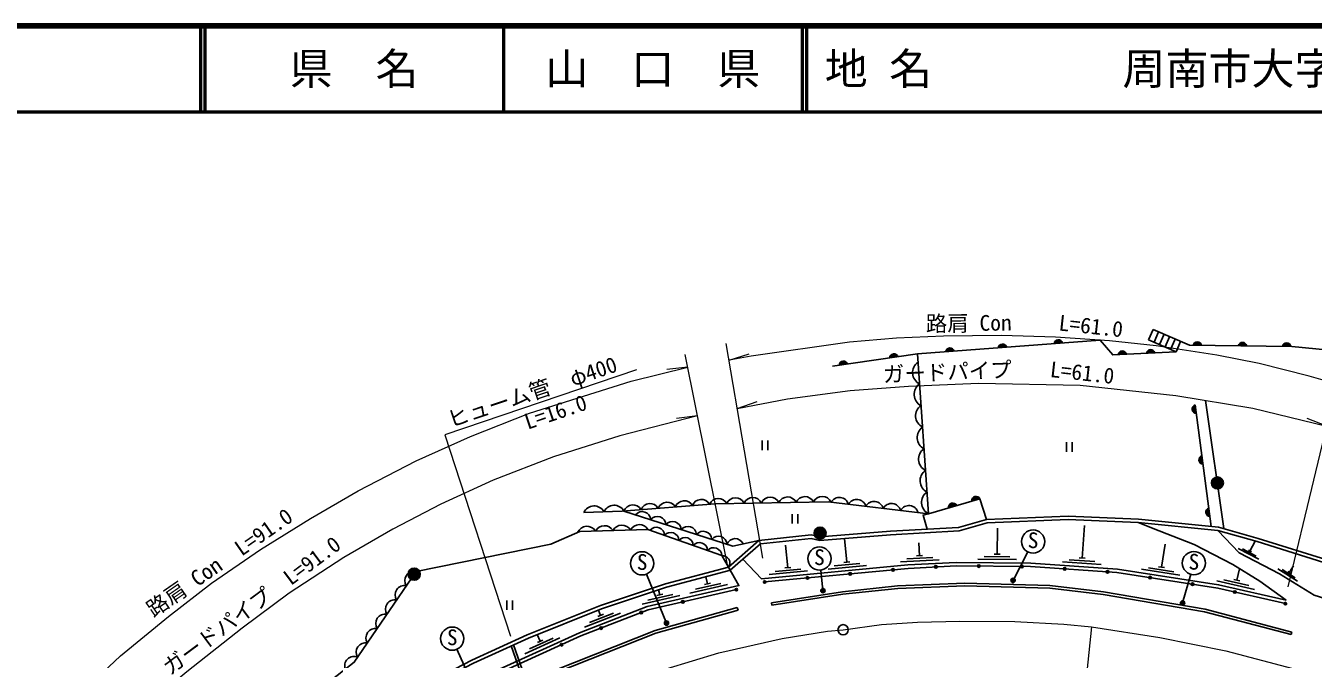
# Model space of a CAD drawing. Units: millimetres at full size, sheet at 1:1000; details may follow other scales. Extents: x 40000 to 680000, y 20000 to 380000.
# Drawn here: x 277425 to 427219, y 306312 to 380000 of the extents above; entities that cross this region are included whole.
import ezdxf
from ezdxf.enums import TextEntityAlignment as Align

# ---------------------------------------------------------------- set-up
doc = ezdxf.new("R2010")
doc.units = ezdxf.units.MM
doc.header["$LTSCALE"] = 1000
doc.linetypes.add('CHAIN', pattern=[18.5, 12, -1.5, 3.5, -1.5])
for name, color, linetype, lineweight in [('M-BGD', 7, 'Continuous', 25), ('M-BGD-EXST', 7, 'Continuous', 25), ('M-BMK', 2, 'CHAIN', 13), ('M-BMK-SRVR', 3, 'Continuous', 25), ('M-STR-HTXT', 7, 'Continuous', 13), ('M-TTL', 2, 'Continuous', 140), ('M-TTL-LINE', 7, 'Continuous', 50)]:
    doc.layers.add(name, color=color, linetype=linetype, lineweight=lineweight)
doc.layers.add('M-TTL-TXT', color=7, linetype='Continuous')
doc.styles.add('ＭＳ ゴシック', font='')
doc.styles.get('ＭＳ ゴシック').set_extended_font_data('MS Gothic')

msp = doc.modelspace()

# ---------------------------------------------------------------- hatches: boundary and pattern name
at = {"layer": 'M-BGD'}
for points in [[(397063, 343029), (398051, 343104, 0.82183)], [(413241, 342824), (414232, 342813, 0.82183)], [(418497, 342767), (419487, 342756, 0.82183)], [(423623, 342712), (424613, 342701, 0.82183)], [(377934, 341360), (378915, 341501, 0.82183)], [(384449, 342073), (385437, 342148, 0.82183)], [(390563, 342537), (391551, 342612, 0.82183)], [(404504, 341740), (405493, 341789, 0.82183)], [(407802, 341903), (408792, 341952, 0.82183)], [(372058, 340515), (373039, 340656, 0.82183)], [(413604, 334907), (413474, 335889, 0.82183)], [(414389, 328999), (414259, 329981, 0.82183)], [(416765, 326820, 0.41421), (416065, 327520, 0.41421), (415365, 326820, 1)], [(387488, 324709), (388440, 324986, 0.82183)], [(384783, 323921), (385734, 324198, 0.82183)], [(415198, 322908), (415068, 323890, 0.82183)], [(370540, 320986, 0.41421), (369840, 321686, 0.41421), (369140, 320986, 1)], [(323319, 316210, 0.41421), (322619, 316910, 0.41421), (321919, 316210, 1)]]:
    msp.add_hatch(color=256, dxfattribs=at).paths.add_polyline_path(points)
at = {"layer": 'M-BGD-EXST'}
for points in [[(392070, 315368, 0.41421), (392410, 315268, 0.41421), (392510, 315607, 1)], [(369954, 314176, 0.41421), (370294, 314076, 0.41421), (370394, 314415, 1)], [(411793, 312748, 0.41421), (412132, 312648, 0.41421), (412232, 312987, 1)], [(351753, 310404, 0.41421), (352092, 310304, 0.41421), (352192, 310643, 1)]]:
    msp.add_hatch(color=256, dxfattribs=at).paths.add_polyline_path(points)

# ---------------------------------------------------------------- linework, layer by layer
at = {"layer": 'M-BGD'}
for p, q in [((408061, 343472), (408583, 344672)), ((412822, 342828), (408583, 344672)), ((411270, 342075), (408061, 343472)), ((408703, 343192), (409225, 344393)), ((409344, 342913), (409867, 344114)), ((409986, 342634), (410509, 343834)), ((410628, 342355), (411151, 343555)), ((411270, 342075), (411792, 343276)), ((415350, 321769), (413474, 335889)), ((416830, 321505), (414685, 336410)), ((363088, 331764), (363088, 330646)), ((363755, 331764), (363755, 330646)), ((398503, 331549), (398503, 330431)), ((399170, 331549), (399170, 330431)), ((366603, 323205), (366603, 322087)), ((367270, 323205), (367270, 322087)), ((390440, 318530), (390472, 321555)), ((400342, 318085), (400597, 321850)), ((366083, 316962), (365836, 319572)), ((372946, 317612), (372685, 320368)), ((381427, 318356), (381347, 319854)), ((409571, 317020), (409984, 319685)), ((418496, 319204), (420888, 317953)), ((418978, 319155), (420573, 318321)), ((419859, 318897), (420465, 320055)), ((372598, 317579), (373295, 317645)), ((379212, 317636), (383706, 317877)), ((379945, 317976), (382941, 318137)), ((381077, 318337), (381776, 318375)), ((388184, 317955), (392683, 317906)), ((388937, 318247), (391937, 318214)), ((390090, 318534), (390790, 318527)), ((398057, 317638), (402546, 317334)), ((398825, 317887), (401818, 317684)), ((399993, 318109), (400691, 318061)), ((419673, 318995), (420045, 318800)), ((363900, 316152), (368380, 316577)), ((364618, 316522), (367605, 316805)), ((365735, 316929), (366432, 316995)), ((370763, 316802), (375243, 317227)), ((371481, 317172), (374468, 317454)), ((407255, 316772), (411702, 316082)), ((408042, 316953), (411007, 316493)), ((409225, 317073), (409916, 316966)), ((418332, 315515), (418637, 316847)), ((423107, 316829), (425404, 315409)), ((423584, 316745), (425115, 315799)), ((424266, 316536), (424623, 316315)), ((424445, 316425), (424918, 317191)), ((354687, 313989), (359073, 314992)), ((355351, 314448), (358275, 315117)), ((356405, 314997), (357087, 315153)), ((356746, 315075), (356556, 315906)), ((416004, 315434), (420390, 314427)), ((416803, 315559), (419726, 314887)), ((417991, 315594), (418673, 315437)), ((333389, 313160), (333389, 312042)), ((334056, 313160), (334056, 312042)), ((349136, 312719), (353523, 313723)), ((349801, 313179), (352725, 313848)), ((350855, 313728), (351537, 313884)), ((351196, 313806), (351061, 314395)), ((342419, 310040), (346614, 311666)), ((343009, 310591), (345807, 311675)), ((344300, 311413), (344061, 312028)), ((360211, 312318), (360292, 312029)), ((364226, 312584), (364180, 312881)), ((343973, 311286), (344626, 311539)), ((335483, 306923), (339576, 308792)), ((336040, 307508), (338769, 308754)), ((337280, 308404), (336926, 309179)), ((424641, 309182), (424718, 309472)), ((339059, 293184), (333910, 307862)), ((339331, 293316), (334184, 307987)), ((336962, 308258), (337599, 308549))]:
    msp.add_line(p, q, dxfattribs=at)
for points in [[(371276, 340403), (381171, 341825), (402440, 343437), (403888, 341709), (411270, 342075)], [(342358, 323382), (346812, 323529), (357629, 324396), (370789, 324614), (382452, 323242), (381171, 341825)], [(412822, 342828), (424742, 342700), (438304, 341379)], [(416120, 321292), (418611, 318693), (423301, 316238), (427326, 313751), (431432, 312486), (438417, 312726), (441453, 313731), (448537, 317167), (450693, 318964), (452112, 321218), (443214, 337074)], [(382298, 321428), (381823, 323072), (382452, 323242), (388440, 324986), (389203, 322569)], [(362721, 320118), (359675, 319467), (347023, 323546)], [(521573, 283731), (521464, 283769), (491305, 293803), (466531, 302070), (439898, 310957), (437841, 314525), (429301, 317705), (420806, 320374), (416195, 321686), (406874, 322598), (398696, 322962), (389203, 322569), (385956, 321630), (378021, 321191), (369832, 320544), (368811, 320772), (362721, 320118), (359199, 317016)], [(503946, 289176), (491179, 293424), (466405, 301690), (439627, 310625), (437567, 314201), (429172, 317326), (420691, 319991), (416120, 321292), (406846, 322199), (398696, 322562), (389268, 322172), (386023, 321233), (378047, 320792), (369803, 320140), (368788, 320368), (362890, 319733), (359399, 316659)], [(413359, 319664), (409297, 321258), (406846, 322199)], [(281929, 291672), (285310, 290704), (295551, 293572), (309014, 300792), (315651, 305963), (322832, 316524), (338505, 319683), (341886, 321168), (349819, 321421), (358417, 318361), (359199, 317016), (360394, 314884), (349731, 312445), (341850, 309391), (332560, 305149), (320009, 297789), (313251, 293232), (305371, 286569), (298138, 280127), (291729, 273751), (284177, 266237)], [(424068, 313172), (420985, 315403), (417852, 317330), (413359, 319664)], [(360865, 317950), (363028, 315668), (380065, 317282), (385661, 317582), (394355, 317488), (404426, 316806), (416200, 314979), (424068, 313172)], [(359199, 317016), (351850, 315081), (344281, 312547), (335771, 309149), (329327, 306216), (323493, 303170), (316936, 299354), (311373, 295795), (307573, 293116), (302044, 288645), (296899, 284493), (292348, 280391), (287780, 275840), (281379, 269023)], [(359401, 316655), (351964, 314698), (344419, 312171), (335928, 308781), (329503, 305856), (323686, 302820), (317145, 299013), (311596, 295463), (307814, 292797), (302296, 288334), (297159, 284188), (292623, 280101), (288067, 275561), (281663, 268741)], [(363391, 315300), (380095, 316883), (385670, 317182), (394339, 317088), (404382, 316408), (416124, 314586), (423979, 312782)], [(364180, 312881), (372447, 314165), (378852, 314834), (386696, 315148), (396577, 314878), (402827, 314134), (414638, 312137), (424718, 309472)], [(364226, 312584), (372486, 313867), (378874, 314535), (386698, 314848), (396555, 314579), (402784, 313837), (414574, 311843), (424641, 309182)], [(360100, 314406), (349849, 312061), (342006, 309022), (332744, 304793), (320222, 297450), (313493, 292912), (305633, 286267), (298412, 279836), (292011, 273467), (284459, 265954)], [(286142, 264283), (297112, 275240), (305304, 282942), (310511, 287491), (318531, 293466), (329103, 300138), (339036, 305051), (350655, 309638), (360211, 312318)], [(286354, 264070), (297321, 275024), (305506, 282720), (310700, 287257), (318701, 293218), (329250, 299876), (339158, 304776), (350751, 309353), (360292, 312029)]]:
    msp.add_lwpolyline(points, dxfattribs=at)
for centre, radius in [((416065, 326820), 700), ((369840, 320986), 700), ((322619, 316210), 700), ((373346, 316243), 150), ((378324, 316715), 150), ((383311, 317055), 150), ((388308, 317153), 150), ((393308, 317099), 150), ((398298, 316820), 150), ((403287, 316482), 150), ((363391, 315300), 150), ((368369, 315772), 150), ((408238, 315810), 150), ((413179, 315043), 150), ((353875, 312982), 150), ((360100, 314406), 150), ((418093, 314134), 150), ((349038, 311747), 150), ((423979, 312782), 150), ((344375, 309941), 150), ((339769, 308001), 150)]:
    msp.add_circle(centre, radius, dxfattribs=at)
for centre, radius, start, end in [((397565, 342969), 505, 15.50602, 173.16422), ((413736, 342720), 505, 10.55476, 168.21295), ((418991, 342664), 505, 10.55476, 168.21295), ((424117, 342609), 505, 10.55476, 168.21295), ((378439, 341333), 505, 19.34818, 177.00637), ((384951, 342013), 505, 15.50602, 173.16422), ((391065, 342477), 505, 15.50602, 173.16422), ((405003, 341666), 505, 14.01013, 171.66832), ((408302, 341830), 505, 14.01013, 171.66832), ((372562, 340489), 505, 19.34818, 177.00637), ((382082, 339651), 1472, 124.98282, 242.90168), ((382255, 337135), 1472, 124.98282, 242.90168), ((382429, 334618), 1472, 124.98282, 242.90168), ((413636, 335411), 505, 108.73829, 266.39648), ((382602, 332102), 1472, 124.98282, 242.90168), ((382775, 329586), 1472, 124.98282, 242.90168), ((414421, 329503), 505, 108.73829, 266.39648), ((382949, 327069), 1472, 124.98282, 242.90168), ((360004, 323992), 1103, 24.6631, 157.21347), ((362023, 324025), 1103, 24.6631, 157.21347), ((364042, 324058), 1103, 24.6631, 157.21347), ((366060, 324092), 1103, 24.6631, 157.21347), ((368079, 324125), 1103, 24.6631, 157.21347), ((370097, 324158), 1103, 22.25204, 157.21347), ((372081, 324037), 1103, 15.83225, 150.79369), ((383122, 324553), 1472, 124.98282, 242.90168), ((387991, 324753), 505, 27.40364, 185.06183), ((343545, 322846), 1302, 28.10808, 155.65854), ((345879, 322922), 1302, 28.59808, 155.65854), ((348056, 323165), 1102, 29.38973, 159.77792), ((350050, 323325), 1102, 29.38973, 159.77792), ((352043, 323485), 1102, 29.38973, 159.77792), ((354036, 323644), 1102, 29.38973, 159.77792), ((356030, 323804), 1102, 29.38973, 159.77792), ((358006, 323920), 1102, 26.9342, 157.32239), ((374104, 323800), 1103, 15.83225, 150.79369), ((376128, 323562), 1103, 15.83225, 150.79369), ((378151, 323325), 1103, 15.83225, 150.79369), ((380174, 323088), 1103, 15.83225, 150.79369), ((385286, 323966), 505, 27.40364, 185.06183), ((415230, 323412), 505, 108.73829, 266.39648), ((349138, 322486), 1000, 3.2097, 141.05582), ((350914, 321913), 1000, 3.2097, 141.05582), ((352691, 321341), 1000, 3.2097, 141.05582), ((342718, 320601), 1178, 32.07019, 157.2698), ((344752, 320665), 1178, 32.07019, 151.57903), ((346786, 320730), 1178, 32.07019, 151.57903), ((348820, 320795), 1178, 32.07019, 151.57903), ((350801, 320712), 947, 1.30137, 139.52352), ((352468, 320119), 947, 1.30137, 139.52352), ((354467, 320768), 1000, 3.2097, 141.05582), ((356244, 320195), 1000, 3.2097, 141.05582), ((358020, 319623), 1000, 3.2097, 141.05582), ((354136, 319526), 947, 1.30137, 139.52352), ((355803, 318933), 947, 1.30137, 139.52352), ((357470, 318339), 947, 1.30137, 139.52352), ((359961, 319343), 1000, 22.5301, 160.37621), ((358487, 317501), 862, 325.71978, 94.64492), ((322618, 315454), 1091, 78.68581, 212.88343), ((321488, 313792), 1091, 78.68581, 212.88343), ((320357, 312129), 1091, 78.68581, 212.88343), ((319227, 310467), 1091, 78.68581, 212.88343), ((318097, 308805), 1091, 78.68581, 212.88343), ((316966, 307142), 1091, 78.68581, 212.88343), ((315624, 305545), 1091, 67.04166, 201.23928)]:
    msp.add_arc(centre, radius, start, end, dxfattribs=at)
at = {"layer": 'M-BGD-EXST'}
for p, q in [((392290, 315487), (394001, 318797)), ((351972, 310524), (349649, 316217)), ((370174, 314295), (369911, 316683)), ((412012, 312867), (412961, 316195)), ((330380, 301308), (327596, 307478))]:
    msp.add_line(p, q, dxfattribs=at)
for centre, radius in [((394621, 319996), 1350), ((369763, 318025), 1350), ((349139, 317467), 1350), ((413331, 317494), 1350), ((392290, 315487), 250), ((370174, 314295), 250), ((412012, 312867), 250), ((351972, 310524), 250), ((327041, 308709), 1350)]:
    msp.add_circle(centre, radius, dxfattribs=at)
at = {"layer": 'M-BMK'}
msp.add_lwpolyline([(289226, 261211), (297661, 270045), (308082, 279667), (315811, 286251), (319017, 288817), (325376, 293003), (333735, 297688), (340536, 300987), (346715, 303381), (351920, 305203), (358047, 307060), (365426, 308710), (370704, 309578), (372525, 309734), (376968, 310341), (381170, 310637), (386117, 310741), (392487, 310689), (398197, 310376), (401423, 310081), (409358, 308848), (417048, 307304), (428363, 304301)], dxfattribs=at)
at = {"layer": 'M-BMK-SRVR'}
msp.add_circle((372525, 309734), 600, dxfattribs=at)
at = {"layer": 'M-STR-HTXT'}
for p, q in [((363171, 318084), (358915, 343056)), ((359094, 317085), (354155, 341744)), ((359247, 341106), (361587, 341851)), ((354450, 340272), (352007, 340023)), ((424283, 314752), (430287, 339536)), ((360206, 335481), (362528, 336278)), ((355584, 334607), (353145, 334333)), ((428807, 333425), (426524, 334329)), ((401423, 310081), (398935, 286072))]:
    msp.add_line(p, q, dxfattribs=at)
for points in [[(429987, 338297), (426745, 339252), (420921, 340719), (416015, 341674), (408935, 342779), (403533, 343362), (397222, 343795), (390947, 343989), (384200, 343901), (378746, 343672), (373247, 343203), (361840, 341548), (359247, 341106)], [(266946, 283392), (271309, 288958), (274782, 293052), (278788, 297427), (283005, 301591), (288430, 306702), (294046, 311286), (299052, 315155), (304738, 319092), (310548, 322696), (316111, 325914), (322831, 329380), (329183, 332231), (336026, 334927), (347868, 338653), (354450, 340272)], [(348489, 339958), (326200, 332422), (333806, 308994)], [(360206, 335481), (366049, 336612), (373355, 337559), (380141, 338095), (388285, 338416), (400110, 338204), (411223, 336976), (420208, 335508), (428807, 333425)], [(355584, 334607), (346559, 332290), (338844, 329853), (331809, 327153), (325715, 324333), (320125, 321459), (314449, 318151), (308091, 314005), (302606, 309930), (296165, 304864), (290833, 300403), (286010, 295824), (281066, 290793), (275199, 284160), (271211, 279147)]]:
    msp.add_lwpolyline(points, dxfattribs=at)
at = {"layer": 'M-TTL'}
msp.add_line((680000, 380000), (40000, 380000), dxfattribs=at)
at = {"layer": 'M-TTL-LINE'}
for p, q in [((297750, 380000), (297750, 370000)), ((298250, 380000), (298250, 370000)), ((333000, 380000), (333000, 370000)), ((367750, 380000), (367750, 370000)), ((368250, 380000), (368250, 370000)), ((40000, 370000), (680000, 370000))]:
    msp.add_line(p, q, dxfattribs=at)

# ---------------------------------------------------------------- texts
at = {"layer": 'M-BGD-EXST', "style": 'ＭＳ ゴシック'}
for p in [(393966, 318704), (369108, 316733), (348484, 316175), (412676, 316201), (326386, 307416)]:
    msp.add_text('S', height=1833, rotation=358.508, dxfattribs=at).set_placement(p, align=Align.BOTTOM_LEFT)
at = {"layer": 'M-STR-HTXT', "style": 'ＭＳ ゴシック'}
for s, rotation, p in [('路肩 Con', 0.749, (382159, 343875)), ('L=61.0', 353.836, (397482, 344016)), ('ヒューム管\u3000φ400', 18.682, (327042, 332706)), ('ガードパイプ', 2.259, (377206, 337979)), ('L=61.0', 353.695, (396468, 338606)), ('L=16.0', 18.682, (335994, 332489)), ('路肩 Con  L=91.0', 34.699, (292586, 310678)), ('ガードパイプ\u3000L=91.0', 36.609, (294547, 303943))]:
    msp.add_text(s, height=1833, rotation=rotation, dxfattribs=at).set_placement(p, align=Align.BOTTOM_LEFT)
at = {"layer": 'M-TTL-TXT', "style": 'ＭＳ ゴシック'}
for s, p in [('県\u3000名', (315625, 375000)), ('山\u3000口\u3000県', (350375, 375000))]:
    msp.add_text(s, height=3666, dxfattribs=at).set_placement(p, align=Align.MIDDLE_CENTER)
for s, p in [('地 名', (370380, 375000)), ('周南市大字峠', (405024, 375000))]:
    msp.add_text(s, height=3666, dxfattribs=at).set_placement(p, align=Align.MIDDLE_LEFT)

doc.saveas('drawing.dxf')
